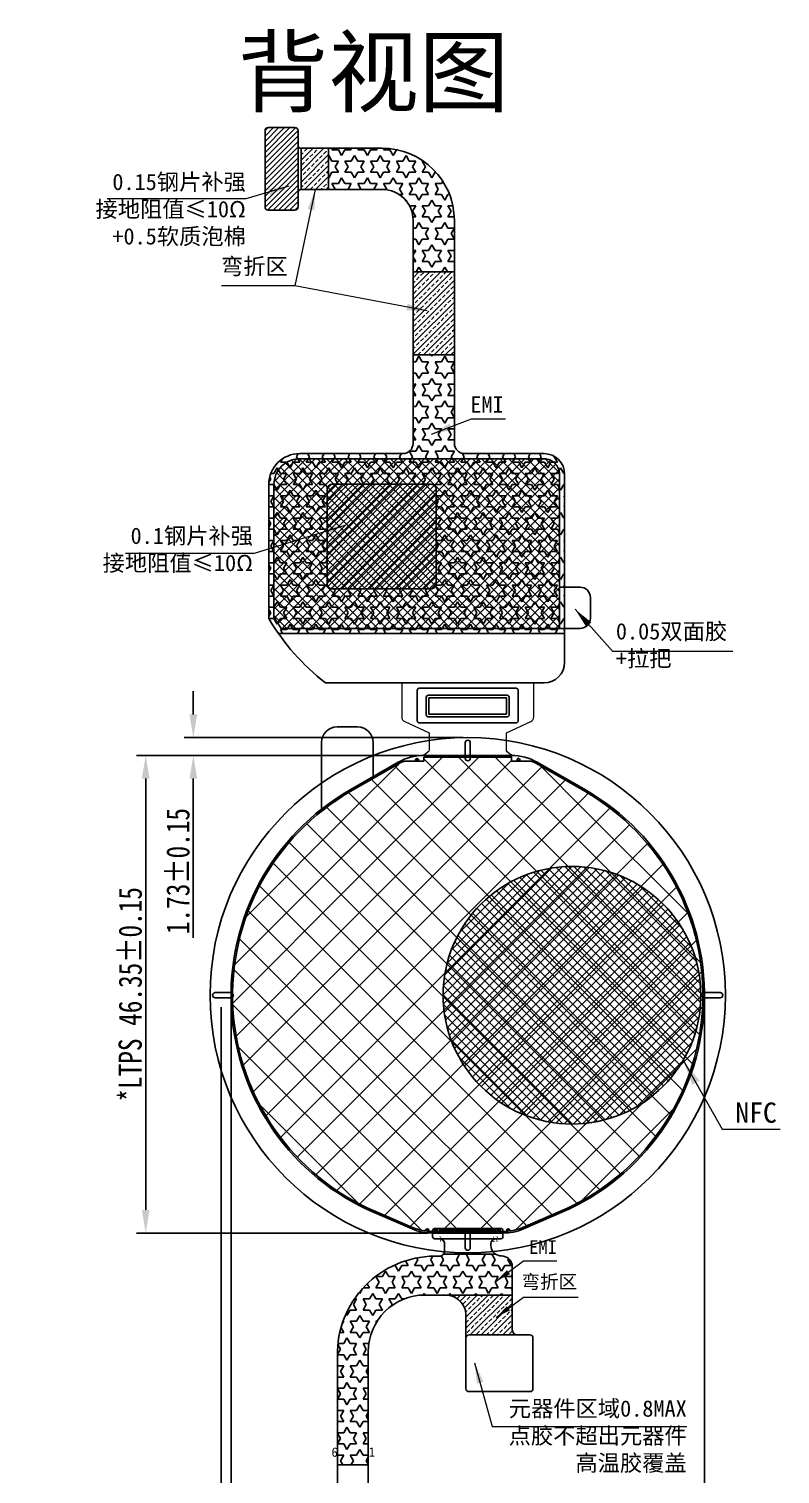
# Model space of a CAD drawing. Header units: inches. Extents: x 265 to 1423, y -753 to -394.
# Drawn here: x 1224.3 to 1297.2, y -676.3 to -536 of the extents above; entities that cross this region are included whole.
import ezdxf

# ---------------------------------------------------------------- set-up
doc = ezdxf.new("R2010")
doc.units = ezdxf.units.IN
doc.header["$LTSCALE"] = 0.909449
doc.header["$MEASUREMENT"] = 0
doc.header["$PDMODE"] = 3
doc.header["$PDSIZE"] = 0.3125
doc.layers.get('0').update_dxf_attribs({"linetype": 'CONTINUOUS'})
doc.layers.get('Defpoints').update_dxf_attribs({"linetype": 'CONTINUOUS'})
for name, color, linetype in [('03 Solder resist', 6, 'CONTINUOUS'), ('04 Chip', 20, 'CONTINUOUS'), ('06 Cutline', 4, 'CONTINUOUS'), ('07 Potting', 132, 'CONTINUOUS'), ('07_POTTING', 7, 'CONTINUOUS'), ('COVER LENS', 6, 'CONTINUOUS'), ('DIM', 7, 'CONTINUOUS'), ('DIM（标注）', 3, 'CONTINUOUS'), ('FPC', 40, 'CONTINUOUS')]:
    doc.layers.add(name, color=color, linetype=linetype)
doc.styles.add('CCN-1', font='SimSun.ttf', dxfattribs={"width": 0.85})
doc.styles.get("Standard").update_dxf_attribs({"font": 'txt', "width": 0.8})
doc.styles.add('TITLE', font='arial.ttf')
doc.styles.add('中文', font='SimSun.ttf')
doc.styles.add('宋', font='SimSun.ttf', dxfattribs={"height": 2})
doc.styles.add('宋体', font='SimSun.ttf', dxfattribs={"width": 0.8})
doc.dimstyles.new('DIM-CCN', dxfattribs={"dimscale": 0.9, "dimtxt": 1.7, "dimasz": 1.8, "dimexe": 1.5, "dimexo": 0.5, "dimgap": 0.3, "dimtad": 1, "dimzin": 0, "dimdsep": 46, "dimtxsty": 'CCN-1', "dimblk": 'OPEN30', "dimcen": 0.05, "dimclrd": 256, "dimclre": 256, "dimclrt": 256, "dimadec": 0, "dimazin": 0, "dimtfac": 1, "dimtofl": 0, "dimtmove": 0, "dimatfit": 3, "dimldrblk": 'OPEN30', "dimfxl": 1, "dimtolj": 1, "dimtzin": 0, "dimlwd": -1, "dimlwe": -1, "dimarcsym": 0})
doc.dimstyles.new('ISO-25$7', dxfattribs={"dimscale": 0.5, "dimtxt": 2.5, "dimasz": 2, "dimexe": 1.25, "dimexo": 0.625, "dimtad": 0, "dimdsep": 46, "dimtxsty": 'TITLE', "dimcen": 2.5, "dimclrd": 7, "dimclre": 256, "dimclrt": 7, "dimadec": 0, "dimazin": 0, "dimtfac": 1, "dimtmove": 0, "dimatfit": 0, "dimfxl": 1, "dimlwd": 9, "dimlwe": 9, "dimarcsym": 0})
pattern_1 = [(45, (428.0151, 1), (-0.5303301, 0.5303301), []), (45, (428.54544, 1), (-0.5303301, 0.5303301), [0.375, -0.1875])]

# ---------------------------------------------------------------- blocks, each defined once
blk = doc.blocks.new('*D182')
at = {"layer": 'Defpoints', "color": 0, "transparency": 16777216}
for p in [(1266.93, -604.79), (1240.3, -606.52), (1262.67, -606.52)]:
    blk.add_point(p, dxfattribs=at)
at = {"layer": 'DIM（标注）', "transparency": 16777216}
for p, q in [((1240.3, -602.54), (1240.3, -600.29)), ((1266.48, -604.79), (1239.4, -604.79)), ((1262.22, -606.52), (1239.4, -606.52)), ((1240.3, -608.77), (1240.3, -624.22))]:
    blk.add_line(p, q, dxfattribs=at)
for points in [[(1239.93, -602.54), (1240.68, -602.54), (1240.3, -604.79)], [(1239.93, -608.77), (1240.68, -608.77), (1240.3, -606.52)]]:
    blk.add_solid(points, dxfattribs=at)
at = {"layer": 'DIM（标注）', "transparency": 16777216, "insert": (1238.82, -617.74), "char_height": 2.25, "attachment_point": 5, "rotation": 90, "style": '宋体'}
blk.add_mtext('\\A1;1.73±0.15', dxfattribs=at)
blk = doc.blocks.new('_Open30')
at = {"color": 0, "linetype": 'ByBlock', "lineweight": -2}
for p, q in [((-1, 0.268), (0, 0)), ((0, 0), (-1, -0.268)), ((0, 0), (-1, 0))]:
    blk.add_line(p, q, dxfattribs=at)
blk = doc.blocks.new('*D183')
at = {"layer": 'Defpoints', "color": 0, "transparency": 16777216}
for p in [(1242.99, -630.49), (1243.96, -629.79), (1242.99, -681.42)]:
    blk.add_point(p, dxfattribs=at)
at = {"layer": 'DIM（标注）', "transparency": 16777216}
for p, q in [((1242.99, -630.94), (1242.99, -682.32)), ((1243.96, -630.24), (1243.96, -682.32)), ((1240.74, -681.42), (1225.28, -681.42)), ((1246.21, -681.42), (1248.46, -681.42))]:
    blk.add_line(p, q, dxfattribs=at)
for points in [[(1240.74, -681.05), (1240.74, -681.8), (1242.99, -681.42)], [(1246.21, -681.05), (1246.21, -681.8), (1243.96, -681.42)]]:
    blk.add_solid(points, dxfattribs=at)
at = {"layer": 'DIM（标注）', "transparency": 16777216, "insert": (1231.85, -679.94), "char_height": 2.25, "attachment_point": 5, "style": '宋体'}
blk.add_mtext('\\A1;0.97±0.15', dxfattribs=at)
blk = doc.blocks.new('*D185')
at = {"layer": 'Defpoints', "color": 0, "transparency": 16777216}
for p in [(1235.68, -606.52), (1262.67, -606.52), (1263.49, -652.87)]:
    blk.add_point(p, dxfattribs=at)
at = {"layer": 'DIM（标注）', "transparency": 16777216}
for p, q in [((1262.22, -606.52), (1234.78, -606.52)), ((1235.68, -650.62), (1235.68, -608.77)), ((1263.04, -652.87), (1234.78, -652.87))]:
    blk.add_line(p, q, dxfattribs=at)
for points in [[(1235.3, -608.77), (1236.05, -608.77), (1235.68, -606.52)], [(1235.3, -650.62), (1236.05, -650.62), (1235.68, -652.87)]]:
    blk.add_solid(points, dxfattribs=at)
at = {"layer": 'DIM（标注）', "transparency": 16777216, "insert": (1234.19, -629.7), "char_height": 2.25, "attachment_point": 5, "rotation": 90, "style": '宋体'}
blk.add_mtext('\\A1;*LTPS 46.35%%P0.15', dxfattribs=at)
blk = doc.blocks.new('*D186')
at = {"layer": 'Defpoints', "color": 0, "transparency": 16777216}
for p in [(1243.96, -629.79), (1289.89, -629.79), (1289.89, -681.42)]:
    blk.add_point(p, dxfattribs=at)
at = {"layer": 'DIM（标注）', "transparency": 16777216}
for p, q in [((1243.96, -630.24), (1243.96, -682.32)), ((1289.89, -630.24), (1289.89, -682.32)), ((1246.21, -681.42), (1287.64, -681.42))]:
    blk.add_line(p, q, dxfattribs=at)
for points in [[(1246.21, -681.05), (1246.21, -681.8), (1243.96, -681.42)], [(1287.64, -681.05), (1287.64, -681.8), (1289.89, -681.42)]]:
    blk.add_solid(points, dxfattribs=at)
at = {"layer": 'DIM（标注）', "transparency": 16777216, "insert": (1267.49, -679.94), "char_height": 2.25, "attachment_point": 5, "style": '宋体'}
blk.add_mtext('\\A1;45.93{\\A1;%%P0.15}', dxfattribs=at)

msp = doc.modelspace()

# ---------------------------------------------------------------- hatches: boundary and pattern name
h = msp.add_hatch()
h.set_pattern_fill('STARS', color=5, scale=5, style=0)
h.paths.add_polyline_path([(1258.626, -547.595), (1253.427, -547.595), (1253.427, -551.595), (1258.626, -551.595, -0.4142136), (1261.626, -554.595), (1261.626, -559.595), (1265.626, -559.595), (1265.626, -554.595, 0.4142136)])
h.paths.add_polyline_path([(1263.358, -580.203, -0.4142136), (1263.858, -580.703), (1263.858, -589.853, -0.4142136), (1263.358, -590.353), (1253.778, -590.353, -0.4142136), (1253.278, -589.853), (1253.278, -580.703, -0.4142136), (1253.778, -580.203)], flags=16)
edge = h.paths.add_edge_path()
edge.add_line((1265.626, -567.649), (1261.626, -567.649))
edge.add_line((1261.626, -567.649), (1261.626, -576.227))
edge.add_arc((1260.626, -576.227), 1, 270, 360, ccw=False)
edge.add_line((1260.626, -577.227), (1250.623, -577.227))
edge.add_arc((1250.623, -580.227), 3, 90, 180)
edge.add_line((1247.623, -580.227), (1247.623, -593.245))
edge.add_arc((1266.926, -581.753), 22.465, 210.76688, 215.14844)
edge.add_line((1248.557, -594.686), (1276.326, -594.686))
edge.add_line((1276.326, -594.686), (1276.326, -579.227))
edge.add_arc((1274.326, -579.227), 2, 0, 90)
edge.add_line((1274.326, -577.227), (1266.626, -577.227))
edge.add_arc((1266.626, -576.227), 1, 180, 270, ccw=False)
edge.add_line((1265.626, -576.227), (1265.626, -567.649))
h = msp.add_hatch()
h.set_pattern_fill('ANSI33', color=256, scale=3, style=0)
h.set_pattern_definition(pattern_1)
h.paths.add_polyline_path([(1253.427, -547.595), (1250.759, -547.595), (1250.759, -551.595), (1253.427, -551.595)])
h = msp.add_hatch()
h.set_pattern_fill('ANSI33', color=256, scale=3, style=0)
h.set_pattern_definition(pattern_1)
h.paths.add_polyline_path([(1265.626, -559.595), (1261.626, -559.595), (1261.626, -567.649), (1265.626, -567.649)])
h = msp.add_hatch()
h.set_pattern_fill('ANSI37', color=2, scale=5, style=0)
h.set_pattern_definition([(45, (428.0151, 0), (-0.44194174, 0.44194174), []), (135, (428.0151, 0), (-0.44194174, -0.44194174), [])])
edge = h.paths.add_edge_path()
edge.add_line((1274.326, -577.727), (1250.623, -577.727))
edge.add_arc((1250.623, -580.227), 2.5, 90, 180)
edge.add_line((1248.123, -580.227), (1248.123, -593.106))
edge.add_arc((1266.926, -581.753), 21.965, 211.12386, 214.4744)
edge.add_line((1248.819, -594.186), (1275.826, -594.186))
edge.add_line((1275.826, -594.186), (1275.826, -579.227))
edge.add_arc((1274.326, -579.227), 1.5, 0, 90)
h = msp.add_hatch()
h.set_pattern_fill('ANSI37', color=6, scale=20, style=0)
h.set_pattern_definition([(45, (208.1242, 249.7165), (-1.767767, 1.767767), []), (135, (208.1242, 249.7165), (-1.767767, -1.767767), [])])
edge = h.paths.add_edge_path()
edge.add_line((1262.673, -606.671), (1266.926, -606.671))
edge.add_line((1266.926, -606.671), (1271.179, -606.671))
edge.add_line((1271.179, -606.671), (1271.179, -607.071))
edge.add_line((1271.179, -607.071), (1273.108, -607.071))
edge.add_arc((1271.179, -611.521), 4.85, 60.17976, 66.56701, ccw=False)
edge.add_line((1273.591, -607.314), (1278.271, -609.996))
edge.add_arc((1266.926, -629.79), 22.815, -66.74596, 60.17976, ccw=False)
edge.add_line((1275.933, -650.752), (1272.272, -652.325))
edge.add_arc((1270.357, -647.869), 4.85, 270, 293.25404, ccw=False)
edge.add_line((1270.357, -652.719), (1263.495, -652.719))
edge.add_arc((1263.495, -647.869), 4.85, 246.74596, 270, ccw=False)
edge.add_line((1261.58, -652.325), (1257.918, -650.752))
edge.add_arc((1266.926, -629.79), 22.815, 119.82024, 246.74596, ccw=False)
edge.add_line((1255.581, -609.996), (1260.261, -607.314))
edge.add_arc((1262.673, -611.521), 4.85, 113.43299, 119.82024, ccw=False)
edge.add_line((1260.744, -607.071), (1262.673, -607.071))
edge.add_line((1262.673, -607.071), (1262.673, -606.671))
h = msp.add_hatch()
h.set_pattern_fill('ANSI37', color=9, scale=0.2, style=0)
h.set_pattern_definition([(45, (2347.1163, 972.7657), (-0.4490128, 0.4490128), []), (135, (2347.1163, 972.7657), (-0.4490128, -0.4490128), [])])
edge = h.paths.add_edge_path()
edge.add_arc((1277.041, -629.79), 12.5, 0, 360)
h = msp.add_hatch()
h.set_pattern_fill('STARS', color=5, scale=5, style=0)
h.set_pattern_definition([(0, (428.0151, 0), (0, 1.0825318), [0.625, -0.625]), (60, (428.0151, 0), (-0.9375, 0.5412659), [0.625, -0.625]), (120, (428.3276, 0.5413), (-0.9375, -0.5412659), [0.625, -0.625])])
h.paths.add_polyline_path([(1253.483, -674.802), (1254.566, -674.802), (1254.566, -673.482), (1253.483, -673.482)], flags=9)
edge = h.paths.add_edge_path()
edge.add_line((1262.778, -658.884), (1271.25, -658.884))
edge.add_line((1271.25, -658.884), (1271.25, -656.106))
edge.add_arc((1270.25, -656.106), 1, 360, 441.15033)
edge.add_line((1270.403, -655.118), (1270.212, -655.088))
edge.add_line((1270.212, -655.088), (1270.034, -655.063))
edge.add_arc((1270.172, -654.073), 1, 237.7838, 262.04203, ccw=False)
edge.add_line((1269.639, -654.919), (1264.566, -654.919))
edge.add_arc((1264.172, -654.61), 0.5, 267.83662, 321.9083, ccw=False)
edge.add_arc((1263.794, -664.622), 9.518, 87.83662, 178.23574)
edge.add_line((1254.28, -664.329), (1254.28, -675.369))
edge.add_line((1254.28, -675.369), (1257.276, -675.369))
edge.add_line((1257.276, -675.369), (1257.278, -664.382))
edge.add_arc((1262.778, -664.384), 5.5, 90, 179.98871, ccw=False)
h = msp.add_hatch()
h.set_pattern_fill('ANSI33', color=256, scale=3, style=0)
h.set_pattern_definition([(45, (428.0151, 0), (-0.5303301, 0.5303301), []), (45, (428.54544, 0), (-0.5303301, 0.5303301), [0.375, -0.1875])])
h.paths.add_polyline_path([(1271.75, -662.755, -0.4142136), (1271.25, -662.255), (1271.25, -658.884), (1264.75, -658.884, -0.4142136), (1266.75, -660.884), (1266.75, -663.055, -0.4142136), (1267.05, -662.755)])
at = {"layer": 'FPC'}
h = msp.add_hatch(dxfattribs=at)
h.set_pattern_fill('ANSI31,_O', color=4, scale=3)
h.set_pattern_definition([(45, (428.0151, 1), (-0.26516504, 0.26516504), [])])
h.paths.add_polyline_path([(1250.459, -547.295), (1250.459, -545.895, 0.4142136), (1250.159, -545.595), (1247.559, -545.595, 0.4142136), (1247.259, -545.895), (1247.259, -553.295, 0.4142136), (1247.559, -553.595), (1250.159, -553.595, 0.4142136), (1250.459, -553.295), (1250.459, -551.895)])
h = msp.add_hatch(dxfattribs=at)
h.set_pattern_fill('ANSI31,_O', color=4, scale=3)
h.set_pattern_definition([(45, (428.0151, 0), (-0.26516504, 0.26516504), [])])
edge = h.paths.add_edge_path()
edge.add_arc((1253.778, -580.703), 0.5, 90, 180)
edge.add_line((1253.278, -580.703), (1253.278, -589.853))
edge.add_arc((1253.778, -589.853), 0.5, 180, 270)
edge.add_line((1253.778, -590.353), (1263.358, -590.353))
edge.add_arc((1263.358, -589.853), 0.5, 270, 360)
edge.add_line((1263.858, -589.853), (1263.858, -580.703))
edge.add_arc((1263.358, -580.703), 0.5, 0, 90)
edge.add_line((1263.358, -580.203), (1253.778, -580.203))

# ---------------------------------------------------------------- linework, layer by layer
at = {"color": 7, "linetype": 'Continuous'}
for p, q in [((1247.259, -545.895), (1247.259, -553.295)), ((1250.159, -545.595), (1247.559, -545.595)), ((1250.459, -547.295), (1250.459, -545.895)), ((1258.626, -547.595), (1250.759, -547.595)), ((1250.459, -553.295), (1250.459, -551.895)), ((1258.626, -551.595), (1250.759, -551.595)), ((1247.559, -553.595), (1250.159, -553.595)), ((1261.626, -576.227), (1261.626, -554.595)), ((1265.626, -576.227), (1265.626, -554.595)), ((1265.626, -559.595), (1261.626, -559.595)), ((1260.626, -577.227), (1250.623, -577.227)), ((1274.326, -577.227), (1266.626, -577.227))]:
    msp.add_line(p, q, dxfattribs=at)
for p, q in [((1250.459, -547.295), (1250.459, -551.895)), ((1250.759, -547.595), (1250.759, -551.595)), ((1247.623, -580.227), (1247.623, -593.245)), ((1276.326, -579.227), (1276.326, -597.478)), ((1276.326, -594.686), (1248.557, -594.686)), ((1253.124, -599.478), (1274.326, -599.478)), ((1264.75, -658.884), (1271.25, -658.884)), ((1267.05, -662.755), (1271.75, -662.755))]:
    msp.add_line(p, q)
at = {"color": 2}
for p, q in [((1277.826, -590.186), (1275.826, -590.186)), ((1278.826, -591.186), (1278.826, -593.186)), ((1277.826, -594.186), (1275.826, -594.186))]:
    msp.add_line(p, q, dxfattribs=at)
at = {"color": 6}
for p, q in [((1256.244, -603.756), (1254.244, -603.756)), ((1252.744, -605.256), (1252.744, -611.919)), ((1257.744, -605.256), (1257.744, -608.756))]:
    msp.add_line(p, q, dxfattribs=at)
at = {"color": 2, "linetype": 'Continuous'}
for p, q in [((1263.511, -652.619), (1263.511, -653.219)), ((1263.511, -652.869), (1263.511, -653.219)), ((1270.141, -652.419), (1263.711, -652.419)), ((1263.711, -653.419), (1270.141, -653.419)), ((1263.711, -653.419), (1270.141, -653.419)), ((1270.341, -652.619), (1270.341, -653.219)), ((1270.341, -652.869), (1270.341, -653.219)), ((1264.566, -654.919), (1269.639, -654.919))]:
    msp.add_line(p, q, dxfattribs=at)
at = {"color": 3}
msp.add_line((1269.932, -652.869), (1269.932, -652.869), dxfattribs=at)
msp.add_line((1269.932, -652.869), (1269.932, -652.869), dxfattribs=at)
at = {"color": 1, "linetype": 'Continuous'}
msp.add_line((1254.28, -675.369), (1257.275, -675.369), dxfattribs=at)
at = {"color": 2}
msp.add_lwpolyline([(1274.326, -577.727), (1250.623, -577.727, 0.4142136), (1248.123, -580.227), (1248.123, -593.106, 0.0146205), (1248.819, -594.186), (1275.826, -594.186), (1275.826, -579.227, 0.4142136)], format="xyb", close=True, dxfattribs=at)
at = {"color": 7, "linetype": 'Continuous'}
for points in [[(1253.778, -580.203, 0.4142136), (1253.278, -580.703), (1253.278, -589.853, 0.4142136), (1253.778, -590.353), (1263.358, -590.353, 0.4142136), (1263.858, -589.853), (1263.858, -580.703, 0.4142136), (1263.358, -580.203)], [(1267.176, -605.29), (1267.176, -606.79, -1), (1266.676, -606.79), (1266.676, -605.29, -1)], [(1242.426, -629.54), (1243.926, -629.54, -1), (1243.926, -630.04), (1242.426, -630.04, -1)], [(1291.426, -629.54), (1289.926, -629.54, 1), (1289.926, -630.04), (1291.426, -630.04, 1)], [(1267.176, -654.29), (1267.176, -652.79, 1), (1266.676, -652.79), (1266.676, -654.29, 1)]]:
    msp.add_lwpolyline(points, format="xyb", close=True, dxfattribs=at)
msp.add_lwpolyline([(1247.623, -593.245, 0.0933241), (1253.124, -599.478, 0.0933241)], format="xyb")
at = {"color": 3}
msp.add_lwpolyline([(1257.859, -650.889, -0.6183707), (1255.506, -609.866), (1260.186, -607.183, -0.1308546), (1262.673, -606.521), (1266.926, -606.521), (1271.179, -606.521, -0.1308546), (1273.666, -607.183), (1278.346, -609.866, -0.6183707), (1275.993, -650.889), (1272.331, -652.463, -0.1018145), (1270.357, -652.869), (1263.495, -652.869, -0.1018145), (1261.52, -652.463)], format="xyb", close=True, dxfattribs=at)
at = {"color": 6}
msp.add_lwpolyline([(1262.673, -606.671), (1266.926, -606.671), (1271.179, -606.671), (1271.179, -607.071), (1273.108, -607.071, -0.0278768), (1273.591, -607.314), (1278.271, -609.996, -0.6183707), (1275.933, -650.752), (1272.272, -652.325, -0.1018145), (1270.357, -652.719), (1263.495, -652.719, -0.1018145), (1261.58, -652.325), (1257.918, -650.752, -0.6183707), (1255.581, -609.996), (1260.261, -607.314, -0.0278768), (1260.744, -607.071), (1262.673, -607.071)], format="xyb", close=True, dxfattribs=at)
at = {"lineweight": 0}
for points in [[(1261.955, -606.881), (1261.955, -606.781), (1262.055, -606.781), (1262.055, -606.881), (1262.155, -606.881), (1262.155, -606.981), (1262.055, -606.981), (1262.055, -606.981), (1262.055, -606.981), (1262.055, -606.981), (1261.855, -606.981), (1261.855, -606.881)], [(1271.896, -606.881), (1271.896, -606.781), (1271.796, -606.781), (1271.796, -606.881), (1271.696, -606.881), (1271.696, -606.981), (1271.896, -606.981), (1271.896, -606.981), (1271.896, -606.981), (1271.896, -606.981), (1271.996, -606.981), (1271.996, -606.881)], [(1264.066, -652.618), (1263.711, -652.618), (1263.711, -652.519), (1264.066, -652.519), (1264.066, -652.439), (1264.186, -652.439), (1264.186, -652.819), (1264.061, -652.819), (1263.711, -652.819), (1263.711, -652.718), (1264.066, -652.718)], [(1269.786, -652.618), (1270.141, -652.618), (1270.141, -652.519), (1269.786, -652.519), (1269.786, -652.439), (1269.666, -652.439), (1269.666, -652.819), (1269.791, -652.819), (1270.141, -652.819), (1270.141, -652.718), (1269.786, -652.718)]]:
    msp.add_lwpolyline(points, close=True, dxfattribs=at)
at = {"color": 30, "linetype": 'Continuous'}
for points in [[(1254.28, -677.269), (1254.28, -664.329, -0.4162553), (1264.153, -655.11, 0.4253167), (1264.672, -654.61), (1264.672, -653.919, 0.4142136), (1264.172, -653.419)], [(1269.172, -653.918), (1269.172, -654.073, 0.3740937), (1270.034, -655.063), (1270.212, -655.088), (1270.403, -655.118, -0.3696649), (1271.25, -656.106), (1271.25, -662.255, 0.4142136), (1271.75, -662.755), (1272.95, -662.755, -0.4142136), (1273.25, -663.055), (1273.25, -667.955, -0.4142136), (1272.95, -668.255), (1267.05, -668.255, -0.4142136), (1266.75, -667.955), (1266.75, -660.884, 0.4142136), (1264.75, -658.884), (1262.778, -658.884, 0.4141559), (1257.278, -664.382), (1257.275, -677.269)]]:
    msp.add_lwpolyline(points, format="xyb", dxfattribs=at)
at = {"color": 1}
for points in [[(1262.948, -652.455), (1262.948, -652.539), (1262.843, -652.539), (1262.843, -652.624), (1263.143, -652.624), (1263.143, -652.539), (1263.033, -652.539), (1263.033, -652.455)], [(1262.948, -652.455), (1262.948, -652.539), (1262.843, -652.539), (1262.843, -652.624), (1263.143, -652.624), (1263.143, -652.539), (1263.033, -652.539), (1263.033, -652.455)], [(1270.904, -652.455), (1270.904, -652.539), (1271.008, -652.539), (1271.008, -652.624), (1270.708, -652.624), (1270.708, -652.539), (1270.819, -652.539), (1270.819, -652.455)], [(1270.904, -652.455), (1270.904, -652.539), (1271.008, -652.539), (1271.008, -652.624), (1270.708, -652.624), (1270.708, -652.539), (1270.819, -652.539), (1270.819, -652.455)]]:
    msp.add_lwpolyline(points, close=True, dxfattribs=at)
for points in [[(1264.266, -652.819), (1264.386, -652.819), (1264.386, -652.419), (1264.266, -652.419)], [(1264.466, -652.819), (1264.586, -652.819), (1264.586, -652.419), (1264.466, -652.419)], [(1264.666, -652.819), (1264.786, -652.819), (1264.786, -652.419), (1264.666, -652.419)], [(1264.866, -652.819), (1264.986, -652.819), (1264.986, -652.419), (1264.866, -652.419)], [(1265.066, -652.819), (1265.186, -652.819), (1265.186, -652.419), (1265.066, -652.419)], [(1265.266, -652.819), (1265.386, -652.819), (1265.386, -652.419), (1265.266, -652.419)], [(1265.466, -652.819), (1265.586, -652.819), (1265.586, -652.419), (1265.466, -652.419)], [(1265.666, -652.819), (1265.786, -652.819), (1265.786, -652.419), (1265.666, -652.419)], [(1265.866, -652.819), (1265.986, -652.819), (1265.986, -652.419), (1265.866, -652.419)], [(1266.066, -652.819), (1266.186, -652.819), (1266.186, -652.419), (1266.066, -652.419)], [(1266.266, -652.819), (1266.386, -652.819), (1266.386, -652.419), (1266.266, -652.419)], [(1266.466, -652.819), (1266.586, -652.819), (1266.586, -652.419), (1266.466, -652.419)], [(1266.666, -652.819), (1266.786, -652.819), (1266.786, -652.419), (1266.666, -652.419)], [(1266.866, -652.819), (1266.986, -652.819), (1266.986, -652.419), (1266.866, -652.419)], [(1267.066, -652.819), (1267.186, -652.819), (1267.186, -652.419), (1267.066, -652.419)], [(1267.266, -652.819), (1267.386, -652.819), (1267.386, -652.419), (1267.266, -652.419)], [(1267.466, -652.819), (1267.586, -652.819), (1267.586, -652.419), (1267.466, -652.419)], [(1267.666, -652.819), (1267.786, -652.819), (1267.786, -652.419), (1267.666, -652.419)], [(1267.866, -652.819), (1267.986, -652.819), (1267.986, -652.419), (1267.866, -652.419)], [(1268.066, -652.819), (1268.186, -652.819), (1268.186, -652.419), (1268.066, -652.419)], [(1268.266, -652.819), (1268.386, -652.819), (1268.386, -652.419), (1268.266, -652.419)], [(1268.466, -652.819), (1268.586, -652.819), (1268.586, -652.419), (1268.466, -652.419)], [(1268.666, -652.819), (1268.786, -652.819), (1268.786, -652.419), (1268.666, -652.419)], [(1268.866, -652.819), (1268.986, -652.819), (1268.986, -652.419), (1268.866, -652.419)], [(1269.066, -652.819), (1269.186, -652.819), (1269.186, -652.419), (1269.066, -652.419)], [(1269.266, -652.819), (1269.386, -652.819), (1269.386, -652.419), (1269.266, -652.419)], [(1269.466, -652.819), (1269.586, -652.819), (1269.586, -652.419), (1269.466, -652.419)]]:
    msp.add_lwpolyline(points, close=True)
at = {"color": 9}
msp.add_circle((1277.041, -629.79), 12.5, dxfattribs=at)
at = {"color": 7, "linetype": 'Continuous'}
for centre, radius, start, end in [((1247.559, -545.895), 0.3, 90, 180), ((1250.159, -545.895), 0.3, 0, 90), ((1250.759, -547.295), 0.3, 180, 270), ((1258.626, -554.595), 7, 0, 90), ((1250.759, -551.895), 0.3, 90, 180), ((1258.626, -554.595), 3, 0, 90), ((1247.559, -553.295), 0.3, 180, 270), ((1250.159, -553.295), 0.3, 270, 0), ((1260.626, -576.227), 1, 270, 0), ((1266.626, -576.227), 1, 180, 270), ((1250.623, -580.227), 3, 90, 180), ((1267.05, -663.055), 0.3, 90, 180)]:
    msp.add_arc(centre, radius, start, end, dxfattribs=at)
for centre, start, end in [((1274.326, -579.227), 360, 90), ((1274.326, -597.478), 270, 0)]:
    msp.add_arc(centre, 2, start, end)
at = {"color": 2}
for centre, start, end in [((1277.826, -591.186), 0, 90), ((1277.826, -593.186), 270, 0)]:
    msp.add_arc(centre, 1, start, end, dxfattribs=at)
at = {"color": 6}
for centre, start, end in [((1254.244, -605.256), 90, 180), ((1256.244, -605.256), 0, 90)]:
    msp.add_arc(centre, 1.5, start, end, dxfattribs=at)
at = {"color": 2, "linetype": 'Continuous'}
for centre, radius, start, end in [((1263.711, -652.619), 0.2, 90, 180), ((1263.711, -653.219), 0.2, 180, 270), ((1263.711, -653.219), 0.2, 180, 270), ((1264.172, -653.919), 0.5, 0, 90), ((1269.672, -653.919), 0.5, 90, 180), ((1269.672, -653.919), 0.5, 90, 180), ((1270.141, -652.619), 0.2, 360, 90), ((1270.141, -653.219), 0.2, 270, 0), ((1270.141, -653.219), 0.2, 270, 0)]:
    msp.add_arc(centre, radius, start, end, dxfattribs=at)
at = {"layer": '03 Solder resist'}
msp.add_lwpolyline([(1270.746, -602.772), (1263.106, -602.772, -0.4142136), (1262.906, -602.572), (1262.906, -600.882, -0.4142136), (1263.106, -600.682), (1270.746, -600.682, -0.4142136), (1270.946, -600.882), (1270.946, -602.572, -0.4142136)], format="xyb", close=True, dxfattribs=at)
at = {"layer": '04 Chip'}
msp.add_lwpolyline([(1270.696, -602.522), (1263.156, -602.522), (1263.156, -600.932), (1270.696, -600.932)], close=True, dxfattribs=at)
at = {"layer": '06 Cutline', "lineweight": 0}
for points in [[(1260.526, -599.513), (1260.526, -602.779, 0.2914732), (1260.815, -603.232)], [(1271.243, -606.522, 0.1899506), (1271.123, -606.437, -0.1164287), (1271.021, -606.385), (1270.764, -606.167, -0.2202461), (1270.676, -605.976), (1270.676, -604.333), (1273.037, -603.232, 0.2914732), (1273.326, -602.779), (1273.326, -599.513)], [(1260.815, -603.232), (1263.176, -604.333), (1263.176, -605.989, -0.2264847), (1263.083, -606.183), (1262.83, -606.388, -0.1125527), (1262.73, -606.437, 0.1921442), (1262.609, -606.522, 0.1921442)]]:
    msp.add_lwpolyline(points, format="xyb", dxfattribs=at)
at = {"layer": '07 Potting'}
msp.add_lwpolyline([(1271.626, -599.992), (1262.226, -599.992, 0.4142136), (1262.026, -600.192), (1262.026, -603.162, 0.4142136), (1262.226, -603.362), (1271.626, -603.362, 0.4142136), (1271.826, -603.162), (1271.826, -600.192, 0.4142136)], format="xyb", close=True, dxfattribs=at)
at = {"layer": '07_POTTING', "color": 7, "linetype": 'Continuous'}
msp.add_line((1271.626, -599.992), (1262.226, -599.992), dxfattribs=at)
for centre, start, end in [((1262.226, -600.192), 90, 180), ((1271.626, -600.192), 0, 90)]:
    msp.add_arc(centre, 0.2, start, end, dxfattribs=at)
at = {"layer": 'COVER LENS', "color": 251, "true_color": 0x636466}
msp.add_circle((1266.926, -629.79), 25, dxfattribs=at)
msp.add_circle((1266.926, -629.79), 25, dxfattribs=at)
at = {"layer": 'FPC'}
for p, q in [((1253.427, -547.595), (1253.427, -551.595)), ((1261.626, -567.649), (1265.626, -567.649))]:
    msp.add_line(p, q, dxfattribs=at)

# ---------------------------------------------------------------- texts
at = {"color": 1, "lineweight": 0, "style": '宋体'}
msp.add_text('NFC', height=1.969, dxfattribs=at).set_placement((1292.891, -642.167))
at = {"lineweight": 0, "char_height": 0.5, "width": 0.75052, "attachment_point": 1, "rotation": 180}
for s, insert in [('1', (1264.436, -653.705)), ('27', (1269.926, -653.705))]:
    msp.add_mtext(s, dxfattribs=dict(at, insert=insert))
at = {"layer": 'DIM', "color": 7, "insert": (1244.606, -536.96), "char_height": 6.44, "width": 234.79523, "attachment_point": 1, "style": '中文'}
msp.add_mtext('背视图', dxfattribs=at)
at = {"layer": 'DIM（标注）', "char_height": 1.584, "width": 35.07847, "style": '宋'}
for s, insert, attachment_point in [('{\\C3;0.15钢片补强\\P接地阻值≤10Ω\\P+0.5软质泡棉}', (1245.398, -550.068), 3), ('{\\C3;0.1钢片补强\\P接地阻值≤10Ω}', (1246.087, -584.408), 3), ('{\\C3;0.05双面胶\\P+拉把}', (1281.3, -593.677), 1), ('元器件区域0.8MAX\\P点胶不超出元器件\\P高温胶覆盖', (1288.175, -669.103), 3)]:
    msp.add_mtext(s, dxfattribs=dict(at, insert=insert, attachment_point=attachment_point))
at = {"layer": 'DIM（标注）', "attachment_point": 3, "line_spacing_factor": 0.9, "style": '宋'}
for s, insert, char_height, width in [('{\\C3;弯折区}', (1249.471, -558.26), 1.584, 35.07847), ('{\\C3;EMI}', (1270.413, -571.669), 1.584, 35.07847), ('{\\C3;EMI}', (1275.577, -653.573), 1.32, 29.23206), ('{\\C3;弯折区}', (1277.547, -656.936), 1.32, 29.23206)]:
    msp.add_mtext(s, dxfattribs=dict(at, insert=insert, char_height=char_height, width=width))
at = {"layer": 'FPC', "color": 2, "style": '宋体'}
for s, p in [('6', (1253.703, -674.582, 0)), ('1', (1257.319, -674.565, 0))]:
    msp.add_text(s, height=0.9, dxfattribs=at).set_placement(p)

# ---------------------------------------------------------------- dimensions: what is measured, and where the dimension line sits
at = {"layer": 'DIM（标注）'}
dim = msp.add_linear_dim(base=(1240.301, -606.521), p1=(1266.926, -604.79), p2=(1262.673, -606.521), angle=90, dimstyle='DIM-CCN', override={"dimtxt": 2.5, "dimasz": 2.5, "dimexe": 1, "dimtxsty": '宋体', "dimsah": 1, "dimtol": 1, "dimtp": 0.15, "dimtm": 0.15}, dxfattribs=at)
dim.commit()
dim.dimension.update_dxf_attribs({"geometry": '*D182', "text_midpoint": (1240.301, -617.736), "dimtype": 160})
dim = msp.add_linear_dim(base=(1235.676, -606.521), p1=(1263.495, -652.869), p2=(1262.673, -606.521), angle=270, text='*LTPS <>%%P0.15', dimstyle='DIM-CCN', override={"dimtxt": 2.5, "dimasz": 2.5, "dimexe": 1, "dimtxsty": '宋体', "dimsah": 1}, dxfattribs=at)
dim.commit()
dim.dimension.update_dxf_attribs({"geometry": '*D185', "text_midpoint": (1234.193, -629.695)})
dim = msp.add_linear_dim(base=(1242.9863, -681.4245), p1=(1243.9611, -629.7901), p2=(1242.9863, -630.494), dimstyle='DIM-CCN', override={"dimtxt": 2.5, "dimasz": 2.5, "dimexe": 1, "dimtxsty": '宋体', "dimsah": 1, "dimtol": 1, "dimtp": 0.15, "dimtm": 0.15}, dxfattribs=at)
dim.commit()
dim.dimension.update_dxf_attribs({"geometry": '*D183', "text_midpoint": (1231.8468, -681.4245), "dimtype": 160})
dim = msp.add_linear_dim(base=(1289.891, -681.424), p1=(1243.961, -629.79), p2=(1289.891, -629.79), text='<>{\\A1;%%P0.15}', dimstyle='DIM-CCN', override={"dimtxt": 2.5, "dimasz": 2.5, "dimexe": 1, "dimtxsty": '宋体', "dimsah": 1}, dxfattribs=at)
dim.commit()
dim.dimension.update_dxf_attribs({"geometry": '*D186', "text_midpoint": (1267.494, -681.424), "dimtype": 160})

# ---------------------------------------------------------------- leaders
for points, override in [([(1249.559, -551.287), (1245.389, -552.503), (1231.934, -552.503)], {"dimasz": 4, "dimclrd": 3}), ([(1252.136, -551.595), (1250.14, -560.957)], {"dimasz": 4, "dimclrd": 3}), ([(1263.002, -563.376), (1250.14, -560.957), (1243.023, -560.957)], {"dimasz": 4, "dimclrd": 3}), ([(1263.41, -575.344, 0), (1267.289, -573.856, 0), (1270.586, -573.856, 0)], {"dimasz": 4, "dimclrd": 3}), ([(1255.003, -584.202), (1246.192, -586.907), (1233.714, -586.907)], {"dimasz": 4, "dimclrd": 3}), ([(1277.338, -592.334), (1280.96, -596.387), (1292.637, -596.387)], {"dimasz": 4, "dimclrd": 3}), ([(1269.674, -657.548, 0), (1272.328, -655.58, 0), (1275.577, -655.58, 0)], {"dimasz": 3, "dimclrd": 3}), ([(1269.674, -661.06, 0), (1272.328, -659.092, 0), (1277.65, -659.092, 0)], {"dimasz": 3, "dimclrd": 3}), ([(1267.595, -665.463), (1269.302, -671.634), (1288.195, -671.634)], {"dimasz": 4, "dimclrd": 3})]:
    msp.add_leader(points, dimstyle='ISO-25$7', override=override)
at = {"color": 1}
msp.add_leader([(1287.829, -636.104), (1291.607, -642.781), (1297.231, -642.781)], dimstyle='ISO-25$7', override={"dimscale": 1, "dimasz": 2.5, "dimexe": 1.25, "dimexo": 0.625, "dimtoh": 0, "dimzin": 8, "dimtxsty": 'Standard', "dimcen": 2.5, "dimclrd": 1, "dimclrt": 0, "dimadec": 0, "dimtix": 0, "dimtmove": 0, "dimtzin": 8}, dxfattribs=at)

doc.saveas('drawing.dxf')
